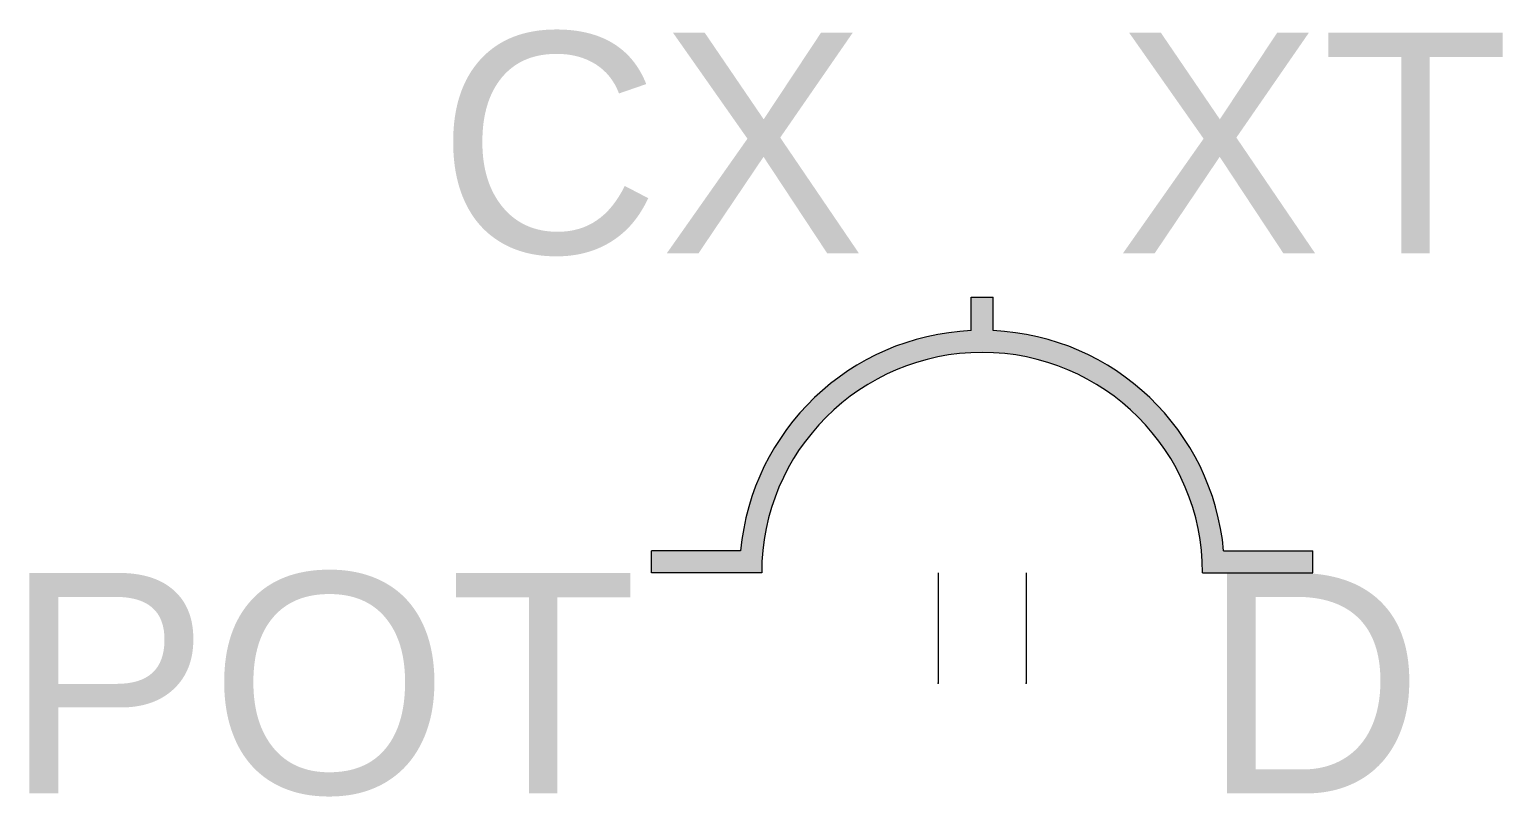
# Model space of a CAD drawing. Header units: millimetres. Extents: x -0.432 to 0.236, y -0.151 to 0.196.
import ezdxf
from ezdxf.enums import TextEntityAlignment as Align

# ---------------------------------------------------------------- set-up
doc = ezdxf.new("R2010")
doc.units = ezdxf.units.MM
doc.styles.get("Standard").update_dxf_attribs({"font": 'arial.ttf'})

msp = doc.modelspace()

# ---------------------------------------------------------------- hatches: boundary and pattern name
at = {"true_color": 0x0000ff}
msp.add_hatch(color=5, dxfattribs=at).paths.add_polyline_path([(0.005, 0.05989), (0.005, 0.075), (-0.005, 0.075), (-0.005, 0.05989, 0.374774), (-0.10954, -0.04), (-0.15, -0.04), (-0.15, -0.05), (-0.1, -0.05, -1), (0.1, -0.05), (0.15, -0.05), (0.15, -0.04), (0.10954, -0.04, 0.374774)])

# ---------------------------------------------------------------- linework, layer by layer
at = {"color": 5, "true_color": 0x0000ff}
for p, q in [((-0.005, 0.05989), (-0.005, 0.075)), ((-0.005, 0.075), (0.005, 0.075)), ((0.005, 0.05989), (0.005, 0.075)), ((-0.10954, -0.04), (-0.15, -0.04)), ((-0.15, -0.05), (-0.15, -0.04)), ((0.10954, -0.04), (0.15, -0.04)), ((0.15, -0.05), (0.15, -0.04)), ((-0.1, -0.05), (-0.15, -0.05)), ((-0.02, -0.05), (-0.02, -0.1)), ((0.02, -0.05), (0.02, -0.1)), ((0.1, -0.05), (0.15, -0.05))]:
    msp.add_line(p, q, dxfattribs=at)
for radius, start, end in [(0.11, 92.60525, 174.78409), (0.11, 5.21591, 87.39475), (0.1, 360, 180)]:
    msp.add_arc((0, -0.05), radius, start, end, dxfattribs=at)
for p in [(-0.02, -0.1), (0.02, -0.1)]:
    msp.add_point(p, dxfattribs=at)

# ---------------------------------------------------------------- texts
for tag, text, p in [('CX', 'C1', (-0.15, 0.145)), ('XT', '', (0.15, 0.145))]:
    msp.add_attdef(tag, text=text, height=0.1).set_placement(p, align=Align.MIDDLE_CENTER)
at = {"flags": 1}
for tag, text, p in [('POT', '220', (-0.3, -0.1)), ('D', '', (0.15, -0.1))]:
    msp.add_attdef(tag, text=text, height=0.1, dxfattribs=at).set_placement(p, align=Align.MIDDLE_CENTER)

doc.saveas('drawing.dxf')
